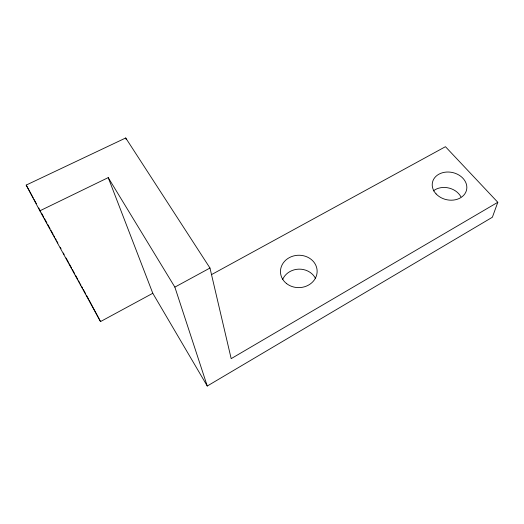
<?xml version="1.0" encoding="UTF-8"?>
<svg xmlns="http://www.w3.org/2000/svg" width="524" height="524" viewBox="0 0 524 524"><rect width="100%" height="100%" fill="white"/><g stroke="black" fill="none" stroke-linecap="round" stroke-linejoin="round"><path stroke-width="0.79" d="M497.8 202.284L492.377 217.244L207.262 386.024L152.792 293.283L108.219 177.616L39.857 210.831L26.2 185.083L125.721 137.976L209.973 268.033L231.182 358.645L497.8 202.284L445.452 146.694L211.748 274.491M207.262 386.024L174.865 287.126L209.973 268.033M39.857 210.831L100.523 321.579L152.792 293.283M108.219 177.616L174.865 287.126M26.2 185.083L33.241 197.954M34.021 199.382L36.366 203.672M38.711 207.963L40.669 211.532M41.448 212.967L43.793 217.257M44.579 218.685L46.924 222.975M47.704 224.403L50.055 228.693M50.835 230.121L53.179 234.411M53.959 235.839L54.745 237.274M55.524 238.702L56.31 240.13M57.09 241.564L57.869 242.992M60.221 247.282L61 248.71M63.345 253L64.131 254.428M66.083 258.005L68.428 262.295M69.214 263.723L71.559 268.013M72.338 269.441L74.683 273.731M75.469 275.159L77.814 279.449M78.593 280.884L79.379 282.312M80.159 283.739L80.945 285.167M81.724 286.602L82.504 288.03M83.29 289.458L85.635 293.748M86.414 295.182L88.766 299.466M89.139 300.18L100.523 321.579M125.721 137.976L126.225 139.522M282.646 279.475A17.777 15.864 -1.8 0 1 298.916 269.146A17.777 15.864 -1.8 0 1 315.612 278.696M433.309 190.926A16.958 13.683 12.9 0 1 460.937 196.88M436.092 193.906A17.462 13.906 12.4 0 0 465.705 192.374A17.462 13.906 12.4 0 0 446.782 172.042A17.462 13.906 12.4 0 0 436.092 193.906M286.543 283.563A18.34 16.192 -1.8 0 0 316.745 274.655A18.34 16.192 -1.8 0 0 293.113 256.079A18.34 16.192 -1.8 0 0 286.543 283.563"/></g></svg>
